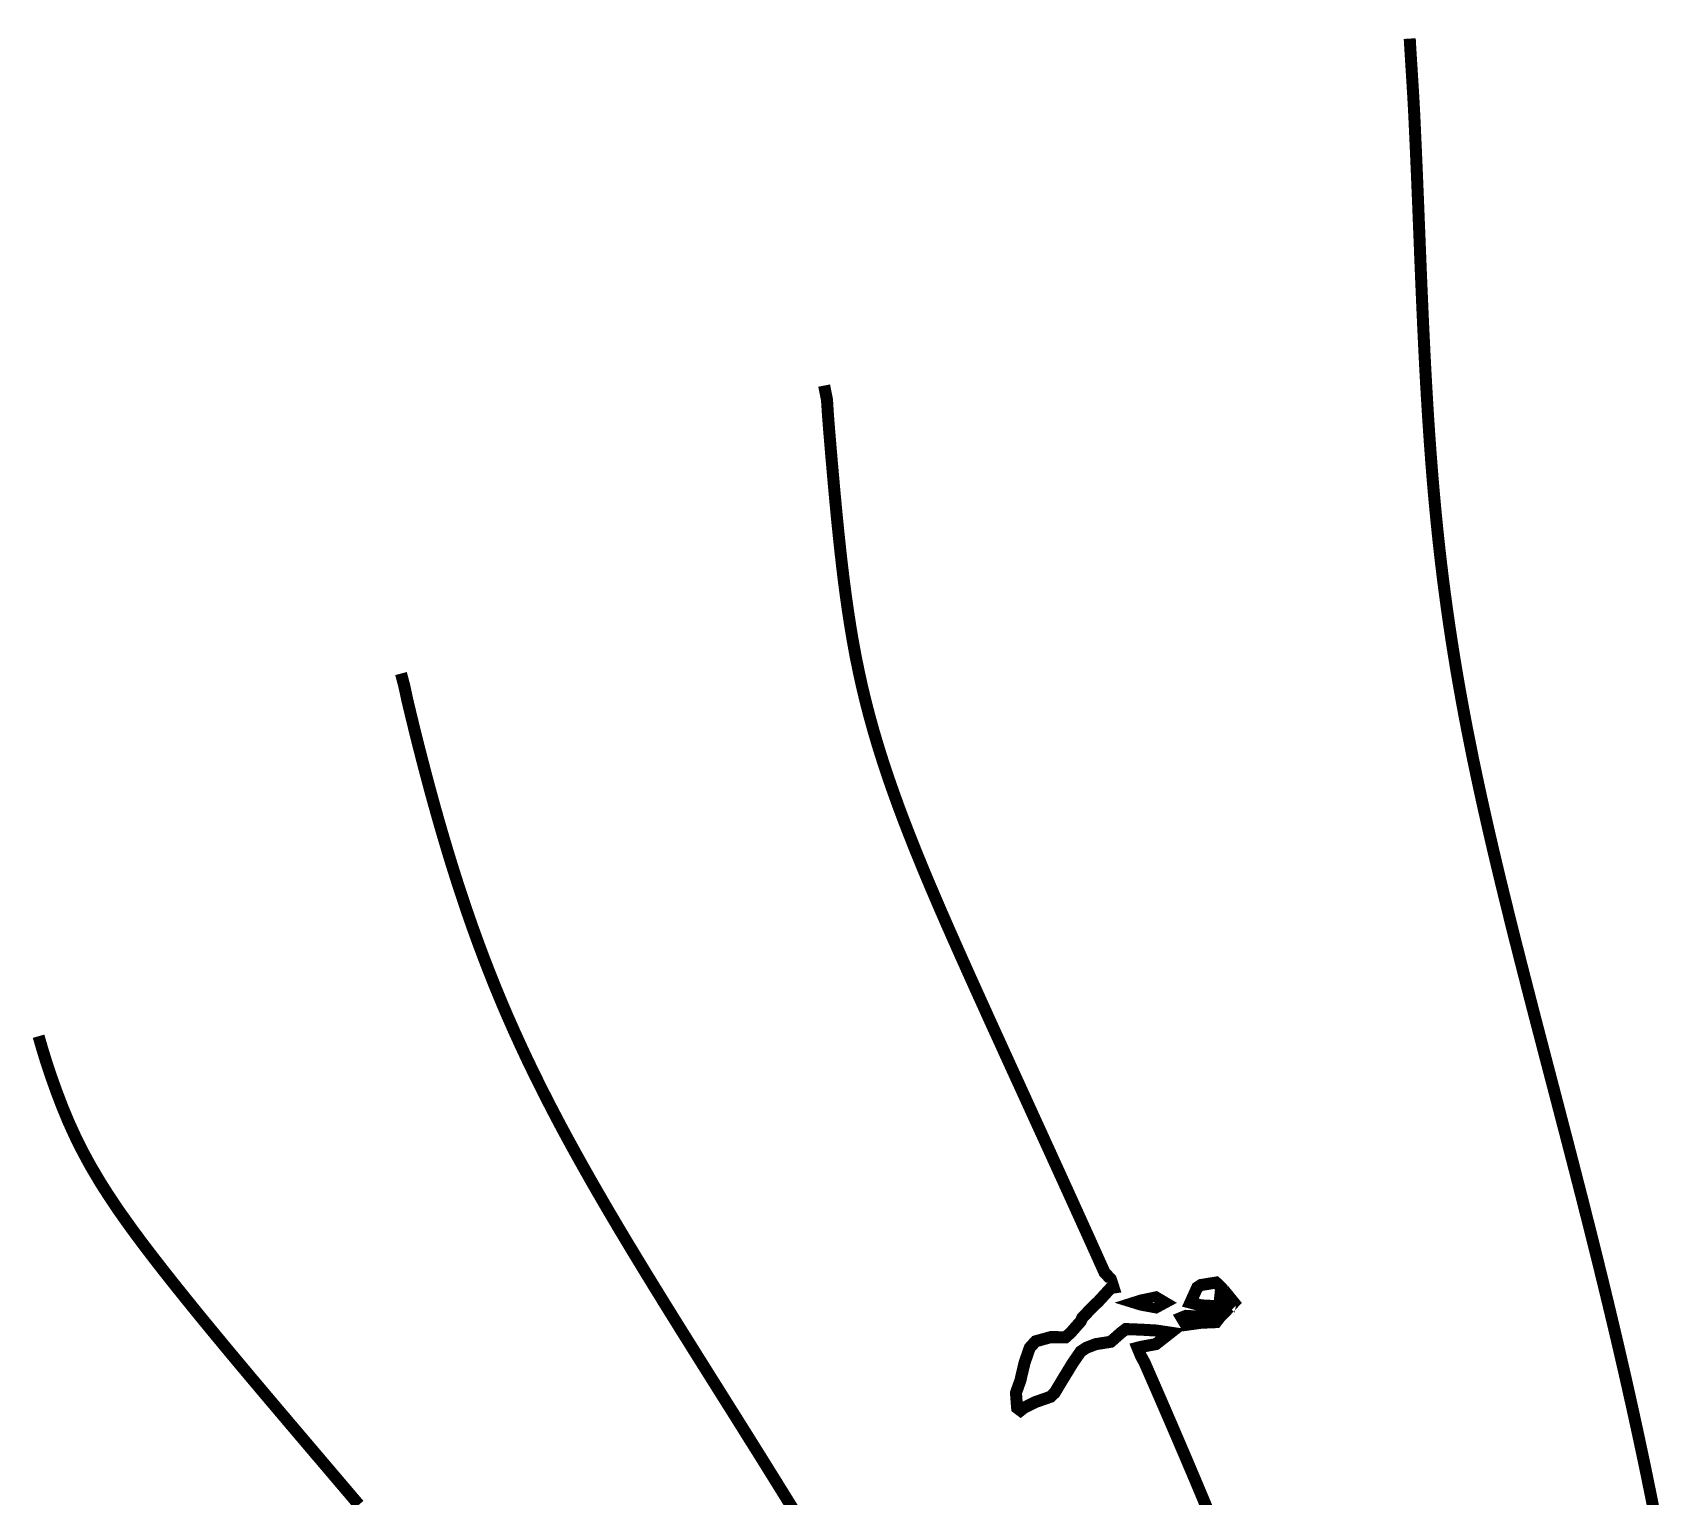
# Model space of a CAD drawing. Extents: x 570309 to 580772, y 150222 to 156182.
# Drawn here: x 573677 to 574760, y 155189 to 156162 of the extents above; entities that cross this region are included whole.
import ezdxf

# ---------------------------------------------------------------- set-up
doc = ezdxf.new("R2010")
doc.units = 0
doc.layers.add('Contour_Lines', color=1, linetype='CONTINUOUS')

msp = doc.modelspace()

# ---------------------------------------------------------------- linework, layer by layer
at = {"layer": 'Contour_Lines', "color": 7, "const_width": 8, "flags": 128}
for points in [[(574755.83, 155177.9), (574754.35, 155185.29), (574753.82, 155187.91), (574751.79, 155197.91), (574749.73, 155207.92), (574747.62, 155217.92), (574745.48, 155227.93), (574744.34, 155233.17), (574743.31, 155237.93), (574741.12, 155247.94), (574738.89, 155257.94), (574736.63, 155267.94), (574734.34, 155277.92), (574734.33, 155277.95), (574732.02, 155287.95), (574729.68, 155297.96), (574727.3, 155307.96), (574724.9, 155317.97), (574724.33, 155320.29), (574722.48, 155327.97), (574720.03, 155337.98), (574717.56, 155347.98), (574715.06, 155357.98), (574714.33, 155360.9), (574712.55, 155367.99), (574710.02, 155377.99), (574707.48, 155388), (574704.91, 155398), (574704.33, 155400.27), (574702.34, 155408.01), (574699.75, 155418.01), (574697.16, 155428.02), (574694.54, 155438.02), (574694.32, 155438.87), (574691.94, 155448.03), (574689.33, 155458.03), (574686.71, 155468.03), (574684.32, 155477.16), (574684.09, 155478.04), (574681.48, 155488.04), (574678.87, 155498.05), (574676.26, 155508.05), (574674.31, 155515.57), (574673.67, 155518.06), (574671.09, 155528.06), (574668.52, 155538.07), (574665.96, 155548.07), (574664.31, 155554.59), (574663.42, 155558.08), (574660.91, 155568.08), (574658.43, 155578.08), (574655.96, 155588.09), (574654.31, 155594.88), (574653.52, 155598.09), (574651.12, 155608.1), (574648.75, 155618.1), (574646.42, 155628.11), (574644.3, 155637.36), (574644.13, 155638.11), (574641.88, 155648.12), (574639.68, 155658.12), (574637.53, 155668.12), (574635.43, 155678.13), (574634.3, 155683.72), (574633.4, 155688.13), (574631.41, 155698.14), (574629.49, 155708.14), (574627.64, 155718.15), (574625.85, 155728.15), (574624.29, 155737.14), (574624.12, 155738.16), (574622.47, 155748.16), (574620.89, 155758.17), (574619.38, 155768.17), (574617.94, 155778.17), (574616.58, 155788.18), (574615.28, 155798.18), (574614.29, 155806.26), (574614.05, 155808.19), (574612.9, 155818.19), (574611.81, 155828.2), (574610.79, 155838.2), (574609.83, 155848.21), (574608.92, 155858.21), (574608.07, 155868.22), (574607.28, 155878.22), (574606.54, 155888.22), (574605.84, 155898.23), (574605.18, 155908.23), (574604.57, 155918.24), (574604.29, 155923.07), (574603.98, 155928.24), (574603.43, 155938.25), (574602.92, 155948.25), (574602.43, 155958.26), (574601.95, 155968.26), (574601.51, 155978.26), (574601.07, 155988.27), (574600.65, 155998.27), (574600.24, 156008.28), (574599.84, 156018.28), (574599.45, 156028.29), (574599.04, 156038.29), (574598.65, 156048.3), (574598.24, 156058.3), (574597.83, 156068.31), (574597.4, 156078.31), (574596.96, 156088.31), (574596.5, 156098.32), (574596.04, 156108.32), (574595.5, 156118.33), (574594.9, 156128.33), (574594.28, 156138.24), (574594.28, 156138.34), (574593.64, 156148.34), (574593.06, 156158.35)], [(574459.62, 155177.9), (574455.43, 155187.91), (574454.22, 155190.79), (574451.22, 155197.91), (574446.99, 155207.92), (574444.22, 155214.43), (574442.73, 155217.92), (574438.45, 155227.93), (574434.22, 155237.76), (574434.14, 155237.93), (574429.82, 155247.94), (574425.47, 155257.94), (574424.21, 155260.84), (574421.11, 155267.94), (574416.72, 155277.95), (574414.21, 155282.59), (574412, 155287.95), (574414.21, 155288.53), (574424.21, 155290.37), (574433.9, 155297.96), (574424.21, 155299.41), (574414.21, 155299.98), (574404.2, 155300.37), (574401.05, 155297.96), (574394.2, 155291.92), (574384.2, 155290.34), (574377.93, 155287.95), (574374.19, 155285.47), (574368.97, 155277.95), (574364.19, 155270.11), (574362.85, 155267.94), (574356.84, 155257.94), (574354.18, 155255.38), (574344.18, 155251.88), (574336.3, 155247.94), (574334.18, 155246.24), (574331.89, 155247.94), (574331.1, 155257.94), (574334.18, 155266.56), (574334.45, 155267.94), (574336.82, 155277.95), (574340.3, 155287.95), (574344.18, 155292.23), (574354.18, 155294.98), (574364.19, 155294.97), (574367.52, 155297.96), (574374.19, 155305.52), (574375.29, 155307.96), (574384.2, 155317.2), (574385.29, 155317.97), (574394.2, 155327.69), (574396.01, 155327.97), (574394.2, 155333.55), (574390.04, 155337.98), (574385.53, 155347.98), (574384.2, 155350.96), (574381.02, 155357.98), (574376.5, 155367.99), (574374.19, 155373.08), (574371.96, 155377.99), (574367.42, 155388), (574364.19, 155395.1), (574362.87, 155398), (574358.31, 155408.01), (574354.18, 155417.04), (574353.74, 155418.01), (574349.17, 155428.02), (574344.59, 155438.02), (574344.18, 155438.93), (574340.02, 155448.03), (574335.45, 155458.03), (574334.18, 155460.82), (574330.87, 155468.03), (574326.3, 155478.04), (574324.17, 155482.7), (574321.73, 155488.04), (574317.17, 155498.05), (574314.17, 155504.64), (574312.62, 155508.05), (574308.08, 155518.06), (574304.16, 155526.7), (574303.55, 155528.06), (574299.05, 155538.07), (574294.56, 155548.07), (574294.16, 155548.96), (574290.12, 155558.08), (574285.7, 155568.08), (574284.16, 155571.59), (574281.33, 155578.08), (574277.02, 155588.09), (574274.15, 155594.81), (574272.76, 155598.09), (574268.59, 155608.1), (574264.5, 155618.1), (574264.15, 155618.97), (574260.52, 155628.11), (574256.64, 155638.11), (574254.14, 155644.71), (574252.87, 155648.12), (574249.26, 155658.12), (574245.78, 155668.12), (574244.14, 155673.05), (574242.47, 155678.13), (574239.32, 155688.13), (574236.35, 155698.14), (574234.14, 155706.1), (574233.57, 155708.14), (574230.99, 155718.15), (574228.59, 155728.15), (574226.39, 155738.16), (574224.37, 155748.16), (574224.13, 155749.48), (574222.53, 155758.17), (574220.85, 155768.17), (574219.31, 155778.17), (574217.9, 155788.18), (574216.59, 155798.18), (574215.38, 155808.19), (574214.25, 155818.19), (574214.13, 155819.38), (574213.19, 155828.2), (574212.17, 155838.2), (574211.21, 155848.21), (574210.28, 155858.21), (574209.39, 155868.22), (574208.51, 155878.22), (574207.66, 155888.22), (574206.82, 155898.23), (574206.04, 155908.23), (574205.41, 155918.24), (574204.12, 155924.69), (574203.54, 155927.66)], [(574184.12, 155178.65), (574178.39, 155187.91), (574174.11, 155194.82), (574172.18, 155197.91), (574165.95, 155207.92), (574164.11, 155210.89), (574159.71, 155217.92), (574154.1, 155226.88), (574153.44, 155227.93), (574147.17, 155237.93), (574144.1, 155242.84), (574140.88, 155247.94), (574134.59, 155257.94), (574134.1, 155258.74), (574128.3, 155267.94), (574124.09, 155274.66), (574122.02, 155277.95), (574115.74, 155287.95), (574114.09, 155290.61), (574109.48, 155297.96), (574104.08, 155306.62), (574103.24, 155307.96), (574097.02, 155317.97), (574094.08, 155322.75), (574090.84, 155327.97), (574084.7, 155337.98), (574084.08, 155339), (574078.6, 155347.98), (574074.07, 155355.49), (574072.55, 155357.98), (574066.56, 155367.99), (574064.07, 155372.22), (574060.64, 155377.99), (574054.8, 155388), (574054.06, 155389.29), (574049.03, 155398), (574044.06, 155406.78), (574043.36, 155408.01), (574037.78, 155418.01), (574034.05, 155424.83), (574032.3, 155428.02), (574026.94, 155438.02), (574024.05, 155443.55), (574021.7, 155448.03), (574016.58, 155458.03), (574014.05, 155463.12), (574011.6, 155468.03), (574006.74, 155478.04), (574004.04, 155483.78), (574002.04, 155488.04), (573997.46, 155498.05), (573994.04, 155505.8), (573993.04, 155508.05), (573988.75, 155518.06), (573984.62, 155528.06), (573984.03, 155529.51), (573980.62, 155538.07), (573976.75, 155548.07), (573974.03, 155555.36), (573973.02, 155558.08), (573969.41, 155568.08), (573965.92, 155578.08), (573964.03, 155583.68), (573962.54, 155588.09), (573959.27, 155598.09), (573956.1, 155608.1), (573954.02, 155614.85), (573953.02, 155618.1), (573950.04, 155628.11), (573947.13, 155638.11), (573944.31, 155648.12), (573944.02, 155649.16), (573941.55, 155658.12), (573938.87, 155668.12), (573936.25, 155678.13), (573934.01, 155686.84), (573933.68, 155688.13), (573931.18, 155698.14), (573928.73, 155708.14), (573926.33, 155718.15), (573924.18, 155728.15), (573924.01, 155728.77), (573922.04, 155736.19)], [(573894, 155183.55), (573890.29, 155187.91), (573883.99, 155195.33), (573881.79, 155197.91), (573873.99, 155207.08), (573873.28, 155207.92), (573864.77, 155217.92), (573863.99, 155218.85), (573856.26, 155227.93), (573853.98, 155230.62), (573847.77, 155237.93), (573843.98, 155242.41), (573839.29, 155247.94), (573833.97, 155254.22), (573830.83, 155257.94), (573823.97, 155266.08), (573822.4, 155267.94), (573814, 155277.95), (573813.97, 155277.99), (573805.66, 155287.95), (573803.96, 155290.01), (573797.38, 155297.96), (573793.96, 155302.12), (573789.16, 155307.96), (573783.95, 155314.35), (573781.02, 155317.97), (573773.95, 155326.74), (573772.96, 155327.97), (573765.03, 155337.98), (573763.95, 155339.35), (573757.24, 155347.98), (573753.94, 155352.26), (573749.62, 155357.98), (573743.94, 155365.61), (573742.21, 155367.99), (573735.08, 155377.99), (573733.93, 155379.65), (573728.32, 155388), (573723.93, 155394.81), (573721.93, 155398), (573715.99, 155408.01), (573713.93, 155411.73), (573710.52, 155418.01), (573705.51, 155428.02), (573703.92, 155431.47), (573700.93, 155438.02), (573696.77, 155448.03), (573693.92, 155455.51), (573692.94, 155458.03), (573689.38, 155468.03), (573686.02, 155478.04), (573683.91, 155484.95), (573682.97, 155488.04), (573680.94, 155495.08)], [(574454.22, 155316.12), (574447.15, 155317.97), (574451.69, 155327.97), (574454.22, 155329.66), (574464.23, 155331.28), (574467.63, 155327.97), (574466.61, 155317.97), (574464.23, 155315.61), (574454.22, 155316.12)], [(574414.21, 155316.66), (574409.98, 155317.97), (574414.21, 155319.32), (574424.21, 155321.43), (574430.06, 155317.97), (574424.21, 155314.81), (574414.21, 155316.66)], [(574444.22, 155303.16), (574441.32, 155307.96), (574444.22, 155309.14), (574454.22, 155308.56), (574464.23, 155308.52), (574473.77, 155317.97), (574474.23, 155320.23), (574476.07, 155317.97), (574474.23, 155316), (574466.5, 155307.96), (574464.23, 155304.99), (574454.22, 155304.58), (574444.22, 155303.16)]]:
    msp.add_lwpolyline(points, dxfattribs=at)

doc.saveas('drawing.dxf')
